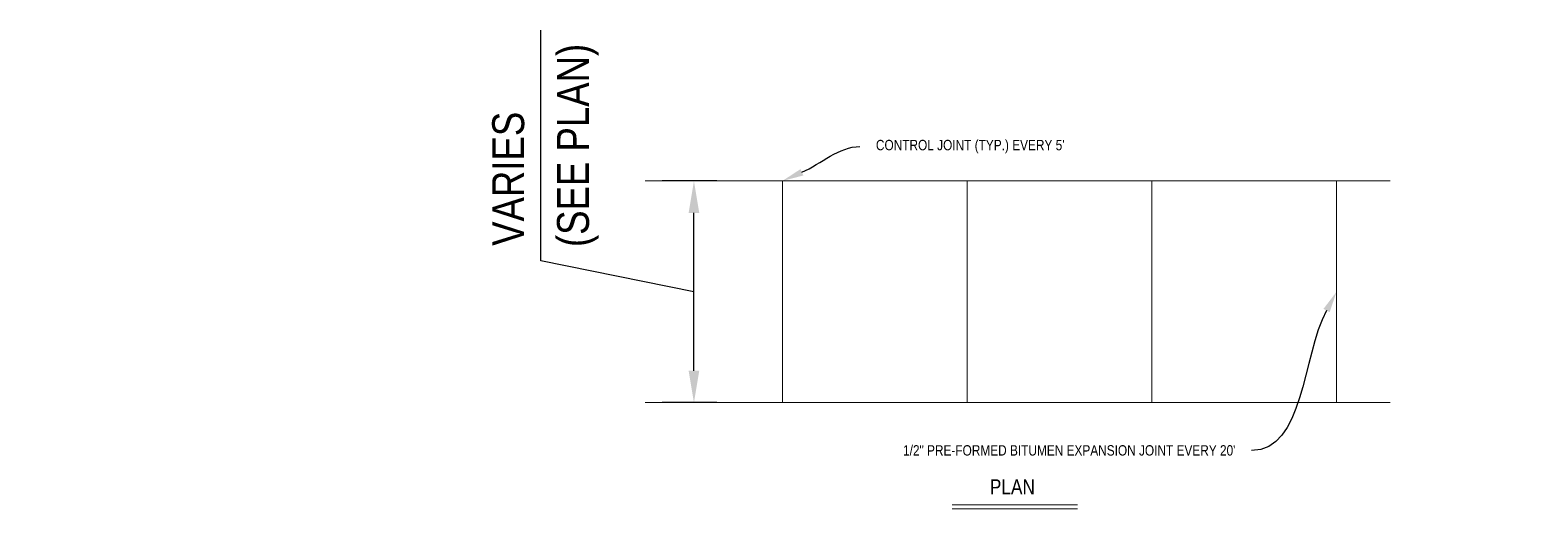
# Model space of a CAD drawing. Header units: inches. Extents: x -3859 to 7158, y 3705 to 4657.
# Drawn here: x 665.4 to 1072.2, y 4046.5 to 4176.1 of the extents above; entities that cross this region are included whole.
import ezdxf
from ezdxf import colors
from ezdxf.entities.mleader import LeaderData, LeaderLine
from ezdxf.enums import TextEntityAlignment as Align
from ezdxf.math import Vec2, Vec3

# ---------------------------------------------------------------- set-up
doc = ezdxf.new("R2010")
doc.units = ezdxf.units.IN
doc.header["$MEASUREMENT"] = 0
doc.layers.get('DEFPOINTS').update_dxf_attribs({"lineweight": 0})
for name, color, linetype, lineweight in [('Dimension', 4, 'Continuous', 0), ('Linework', 3, 'Continuous', 0), ('Text', 7, 'Continuous', 0)]:
    doc.layers.add(name, color=color, linetype=linetype, lineweight=lineweight)
doc.styles.get("Standard").update_dxf_attribs({"font": 'ARIALN.TTF'})
doc.dimstyles.get("Standard").update_dxf_attribs({"dimtxt": 0.18, "dimasz": 0.18, "dimexe": 0.18, "dimexo": 0.0625, "dimgap": 0.09, "dimtad": 1, "dimdec": 4, "dimzin": 0, "dimdsep": 46, "dimlunit": 4, "dimtxsty": 'Standard', "dimcen": 0.09, "dimadec": 0, "dimazin": 0, "dimtfac": 1, "dimtdec": 4, "dimtofl": 0, "dimtmove": 0, "dimatfit": 3, "dimfxl": 1, "dimtolj": 1, "dimtzin": 0, "dimarcsym": 0})

# ---------------------------------------------------------------- blocks, each defined once
blk = doc.blocks.new('*D21')
at = {"layer": 'DEFPOINTS', "color": 0, "transparency": 16777216}
for p in [(845.13, 4135.24), (854.34, 4135.24), (854.34, 4075.24)]:
    blk.add_point(p, dxfattribs=at)
at = {"layer": 'Dimension', "color": 0, "lineweight": -2, "transparency": 16777216}
for p, q in [((803.7, 4113.63), (803.7, 4176.07)), ((851.34, 4135.24), (836.49, 4135.24)), ((845.13, 4083.88), (845.13, 4126.6)), ((845.13, 4105.24), (803.7, 4113.63)), ((851.34, 4075.24), (836.49, 4075.24))]:
    blk.add_line(p, q, dxfattribs=at)
at = {"layer": 'Dimension', "color": 0, "transparency": 16777216}
for points in [[(843.69, 4126.6), (846.57, 4126.6), (845.13, 4135.24)], [(843.69, 4083.88), (846.57, 4083.88), (845.13, 4075.24)]]:
    blk.add_solid(points, dxfattribs=at)
at = {"layer": 'Dimension', "color": 0, "transparency": 16777216, "char_height": 8.64, "attachment_point": 5, "rotation": 90}
for s, insert in [('\\A1;(SEE PLAN)', (813.69, 4144.85)), ('\\A1;VARIES', (794.91, 4135.82))]:
    blk.add_mtext(s, dxfattribs=dict(at, insert=insert))

msp = doc.modelspace()

# ---------------------------------------------------------------- linework, layer by layer
at = {"layer": 'Linework'}
for p, q in [((831.91475, 4135.24364), (1033.6179, 4135.24364)), ((869.08356, 4135.24364), (869.08356, 4075.24364)), ((919.08356, 4135.24364), (919.08356, 4075.24364)), ((969.08356, 4135.24364), (969.08356, 4075.24364)), ((1019.08356, 4135.24364), (1019.08356, 4075.24364)), ((831.91475, 4075.24364), (1033.6179, 4075.24364)), ((915.00335, 4047.54568), (948.94685, 4047.54568)), ((948.94685, 4046.4609), (915.00335, 4046.4609))]:
    msp.add_line(p, q, dxfattribs=at)

# ---------------------------------------------------------------- texts
at = {"layer": 'Text'}
msp.add_text('PLAN', height=4.08, dxfattribs=at).set_placement((931.32126, 4052.44655), align=Align.MIDDLE)

# ---------------------------------------------------------------- dimensions: what is measured, and where the dimension line sits
at = {"layer": 'Dimension'}
dim = msp.add_linear_dim(base=(845.12876, 4135.24364), p1=(854.33597, 4075.24364), p2=(854.3367, 4135.24364), angle=90, text='VARIES\\X(SEE PLAN)', dimstyle='Standard', override={"dimtmove": 1}, dxfattribs=at)
dim.commit()
dim.dimension.update_dxf_attribs({"geometry": '*D21', "text_midpoint": (803.70194, 4117.95157), "dimtype": 160})

# ---------------------------------------------------------------- leaders
ml = msp.add_multileader_mtext('Standard', dxfattribs=at)
ml.set_content("CONTROL JOINT (TYP.) EVERY 5'", color=256)
ml.set_leader_properties()
ml.build(insert=Vec2(0, 0))
ml.multileader.update_dxf_attribs({"leader_type": 2, "dogleg_length": 0.12, "arrow_head_size": 5.76, "scale": 48})
ctx = ml.context
ctx.base_point, ctx.scale, ctx.char_height, ctx.arrow_head_size, ctx.landing_gap_size, ctx.plane_origin = Vec3(890.06744, 4144.53745), 48, 2.8, 5.76, 4.32, Vec3(894.38744, 4148.93112)
notes = []
notes.append((ctx, [(0, (1, 1, 0), (884.30744, 4144.53745), (1, 0), 5.76, [(0, [(869.08356, 4135.24364)], 0, [])])]))
ctx.mtext.insert, ctx.mtext.width, ctx.mtext.flow_direction = Vec3(894.38744, 4146.34904), 51.3065525, 5
ml = msp.add_multileader_mtext('Standard', dxfattribs=at)
ml.set_content('1/2" PRE-FORMED BITUMEN EXPANSION JOINT EVERY 20\'', color=256)
ml.set_leader_properties()
ml.build(insert=Vec2(0, 0))
ml.multileader.update_dxf_attribs({"leader_type": 2, "dogleg_length": 0.12, "arrow_head_size": 5.76, "scale": 48})
ctx = ml.context
ctx.base_point, ctx.scale, ctx.char_height, ctx.arrow_head_size, ctx.landing_gap_size, ctx.plane_origin = Vec3(942.07755, 4062.28847), 48, 2.8, 5.76, 4.32, Vec3(885.37684, 4066.68214)
ctx.text_align_type = 2
notes.append((ctx, [(0, (1, 1, 0), (1001.77605, 4062.28847), (-1, 0), 5.76, [(0, [(1019.08356, 4105.24364)], 0, [])])]))
ctx.mtext.insert, ctx.mtext.width, ctx.mtext.alignment, ctx.mtext.line_spacing_factor, ctx.mtext.flow_direction = Vec3(991.69605, 4063.71235), 45.9396057, 3, 1.028571, 5
for ctx, leaders in notes:
    for number, flags, end, landing, length, lines in leaders:
        leader = LeaderData()
        leader.index, (leader.has_last_leader_line, leader.has_dogleg_vector, leader.attachment_direction) = number, flags
        leader.last_leader_point, leader.dogleg_vector, leader.dogleg_length = Vec3(end), Vec3(landing), length
        for number, points, colour, breaks in lines:
            line = LeaderLine()
            line.index, line.vertices, line.color, line.breaks = number, Vec3.list(points), colors.encode_raw_color(colour), breaks
            leader.lines.append(line)
        ctx.leaders.append(leader)

doc.saveas('drawing.dxf')
